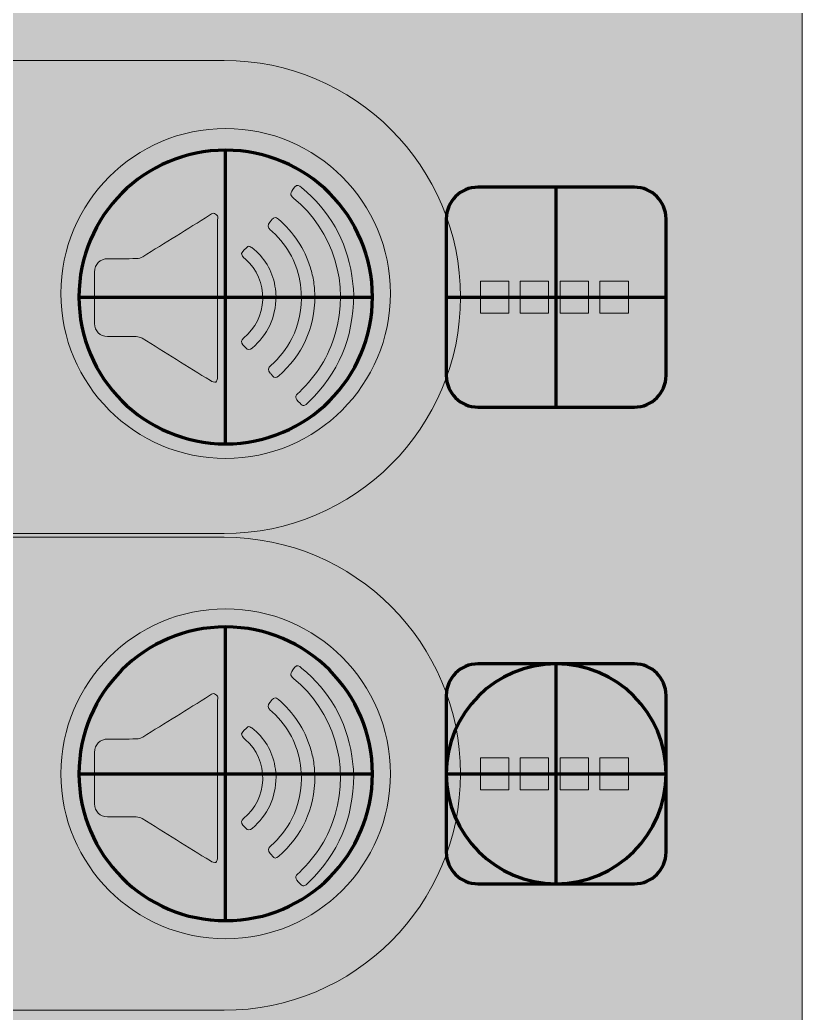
# Model space of a CAD drawing. Header units: inches. Extents: x -1481 to -429, y -1676 to -696.
# Drawn here: x -747.2 to -693.8, y -1175.6 to -1107.8 of the extents above; entities that cross this region are included whole.
import ezdxf

# ---------------------------------------------------------------- set-up
doc = ezdxf.new("R2010")
doc.units = ezdxf.units.IN
doc.header["$MEASUREMENT"] = 0
doc.layers.add('Layer 1', color=7, linetype='Continuous')

# ---------------------------------------------------------------- blocks, each defined once
blk = doc.blocks.new('block 75')
at = {"layer": 'Layer 1', "true_color": 0x009344}
h = blk.add_hatch(color=114, dxfattribs=at)
h.dxf.hatch_style = 2
h.paths.add_polyline_path([(-693.785, -1296.171), (-933.785, -1296.171), (-933.785, -1006.171), (-693.785, -1006.171)])
at = {"layer": 'Layer 1', "lineweight": 0}
blk.add_lwpolyline([(-693.785, -1296.171), (-933.785, -1296.171), (-933.785, -1006.171), (-693.785, -1006.171), (-693.785, -1296.171)], dxfattribs=at)
blk = doc.blocks.new('block 80')
at = {"layer": 'Layer 1', "color": 109, "lineweight": 120, "true_color": 0x166634}
for points in [[(-733.136, -1136.723), (-733.136, -1116.688)], [(-743.153, -1126.705), (-723.118, -1126.705)]]:
    blk.add_lwpolyline(points, dxfattribs=at)
blk.add_open_spline([(-733.136, -1116.688), (-727.603, -1116.688), (-723.118, -1121.173), (-723.118, -1126.705), (-723.118, -1132.238), (-727.603, -1136.723), (-733.136, -1136.723), (-738.668, -1136.723), (-743.153, -1132.238), (-743.153, -1126.705), (-743.153, -1121.173), (-738.668, -1116.688), (-733.136, -1116.688)], degree=3, knots=[0, 0, 0, 0, 1, 1, 1, 2, 2, 2, 3, 3, 3, 4, 4, 4, 4], dxfattribs=at)
blk = doc.blocks.new('block 81')
at = {"layer": 'Layer 1', "color": 109, "lineweight": 120, "true_color": 0x166634}
for points in [[(-733.136, -1169.246), (-733.136, -1149.21)], [(-743.153, -1159.228), (-723.118, -1159.228)]]:
    blk.add_lwpolyline(points, dxfattribs=at)
blk.add_open_spline([(-733.136, -1149.21), (-727.603, -1149.21), (-723.118, -1153.695), (-723.118, -1159.228), (-723.118, -1164.761), (-727.603, -1169.246), (-733.136, -1169.246), (-738.668, -1169.246), (-743.153, -1164.761), (-743.153, -1159.228), (-743.153, -1153.695), (-738.668, -1149.21), (-733.136, -1149.21)], degree=3, knots=[0, 0, 0, 0, 1, 1, 1, 2, 2, 2, 3, 3, 3, 4, 4, 4, 4], dxfattribs=at)
blk = doc.blocks.new('block 79')
at = {"layer": 'Layer 1'}
for name in ['block 80', 'block 81']:
    blk.add_blockref(name, (0, 0), dxfattribs=at)
blk = doc.blocks.new('block 87')
at = {"layer": 'Layer 1', "color": 109, "lineweight": 90, "true_color": 0x166634}
for points in [[(-710.575, -1134.205), (-710.575, -1119.205)], [(-718.075, -1126.705), (-703.075, -1126.705)]]:
    blk.add_lwpolyline(points, dxfattribs=at)
blk = doc.blocks.new('block 88')
at = {"layer": 'Layer 1', "color": 109, "lineweight": 90, "true_color": 0x166634}
for points in [[(-710.575, -1166.728), (-710.575, -1151.728)], [(-718.075, -1159.228), (-703.075, -1159.228)]]:
    blk.add_lwpolyline(points, dxfattribs=at)
blk.add_open_spline([(-710.575, -1151.728), (-706.433, -1151.728), (-703.075, -1155.086), (-703.075, -1159.228), (-703.075, -1163.37), (-706.433, -1166.728), (-710.575, -1166.728), (-714.717, -1166.728), (-718.075, -1163.37), (-718.075, -1159.228), (-718.075, -1155.086), (-714.717, -1151.728), (-710.575, -1151.728)], degree=3, knots=[0, 0, 0, 0, 1, 1, 1, 2, 2, 2, 3, 3, 3, 4, 4, 4, 4], dxfattribs=at)
blk = doc.blocks.new('block 86')
at = {"layer": 'Layer 1'}
for name in ['block 87', 'block 88']:
    blk.add_blockref(name, (0, 0), dxfattribs=at)
blk = doc.blocks.new('block 101')
at = {"layer": 'Layer 1', "lineweight": 0}
for points, knots in [([(-724.383, -1126.573), (-724.438, -1129.546), (-725.446, -1131.912), (-727.448, -1133.85), (-727.768, -1134.16), (-727.855, -1134.171), (-728.058, -1133.958), (-728.44, -1133.557), (-728.451, -1133.513), (-728.103, -1133.186), (-726.932, -1132.085), (-726.115, -1130.77), (-725.654, -1129.227), (-724.652, -1125.881), (-725.787, -1122.164), (-728.497, -1119.956), (-728.769, -1119.734), (-728.759, -1119.639), (-728.434, -1119.22), (-728.256, -1118.99), (-728.105, -1119.114), (-727.949, -1119.245), (-726.066, -1120.826), (-724.892, -1122.814), (-724.517, -1125.253), (-724.441, -1125.751), (-724.414, -1126.257), (-724.383, -1126.573)], [0, 0, 0, 0, 1, 1, 1, 2, 2, 2, 3, 3, 3, 4, 4, 4, 5, 5, 5, 6, 6, 6, 7, 7, 7, 8, 8, 8, 9, 9, 9, 9]), ([(-733.686, -1126.766), (-733.686, -1128.56), (-733.684, -1130.355), (-733.691, -1132.149), (-733.691, -1132.273), (-733.727, -1132.463), (-733.807, -1132.504), (-733.892, -1132.547), (-734.065, -1132.475), (-734.172, -1132.409), (-735.728, -1131.449), (-737.278, -1130.479), (-738.834, -1129.52), (-738.951, -1129.448), (-739.104, -1129.405), (-739.242, -1129.402), (-739.895, -1129.39), (-740.548, -1129.399), (-741.202, -1129.396), (-741.718, -1129.395), (-742.083, -1129.033), (-742.085, -1128.511), (-742.09, -1127.342), (-742.089, -1126.174), (-742.086, -1125.005), (-742.084, -1124.462), (-741.714, -1124.096), (-741.163, -1124.092), (-740.519, -1124.087), (-739.875, -1124.098), (-739.231, -1124.085), (-739.085, -1124.082), (-738.922, -1124.035), (-738.798, -1123.958), (-737.272, -1123.019), (-735.753, -1122.07), (-734.231, -1121.125), (-734.146, -1121.072), (-734.049, -1120.987), (-733.966, -1120.996), (-733.869, -1121.006), (-733.76, -1121.086), (-733.696, -1121.167), (-733.655, -1121.219), (-733.686, -1121.327), (-733.686, -1121.41), (-733.686, -1123.195), (-733.686, -1124.98), (-733.686, -1126.766)], [0, 0, 0, 0, 1, 1, 1, 2, 2, 2, 3, 3, 3, 4, 4, 4, 5, 5, 5, 6, 6, 6, 7, 7, 7, 8, 8, 8, 9, 9, 9, 10, 10, 10, 11, 11, 11, 12, 12, 12, 13, 13, 13, 14, 14, 14, 15, 15, 15, 16, 16, 16, 16]), ([(-727.041, -1126.644), (-727.068, -1128.901), (-727.918, -1130.672), (-729.521, -1132.099), (-729.689, -1132.249), (-729.825, -1132.247), (-729.959, -1132.067), (-730.003, -1132.008), (-730.045, -1131.947), (-730.093, -1131.892), (-730.257, -1131.704), (-730.247, -1131.543), (-730.053, -1131.374), (-729.457, -1130.855), (-728.976, -1130.243), (-728.62, -1129.536), (-728.122, -1128.547), (-727.913, -1127.503), (-727.975, -1126.395), (-728.055, -1124.952), (-728.584, -1123.705), (-729.55, -1122.639), (-729.71, -1122.462), (-729.884, -1122.296), (-730.067, -1122.143), (-730.272, -1121.969), (-730.287, -1121.8), (-730.11, -1121.603), (-730.06, -1121.549), (-730.024, -1121.484), (-729.978, -1121.426), (-729.843, -1121.257), (-729.702, -1121.243), (-729.533, -1121.391), (-728.502, -1122.298), (-727.754, -1123.391), (-727.351, -1124.709), (-727.255, -1125.024), (-727.174, -1125.347), (-727.125, -1125.672), (-727.071, -1126.025), (-727.062, -1126.385), (-727.041, -1126.644)], [0, 0, 0, 0, 1, 1, 1, 2, 2, 2, 3, 3, 3, 4, 4, 4, 5, 5, 5, 6, 6, 6, 7, 7, 7, 8, 8, 8, 9, 9, 9, 10, 10, 10, 11, 11, 11, 12, 12, 12, 13, 13, 13, 14, 14, 14, 14]), ([(-729.697, -1126.659), (-729.722, -1128.145), (-730.29, -1129.273), (-731.317, -1130.187), (-731.489, -1130.34), (-731.643, -1130.328), (-731.79, -1130.154), (-731.844, -1130.091), (-731.896, -1130.027), (-731.954, -1129.967), (-732.12, -1129.796), (-732.093, -1129.653), (-731.914, -1129.505), (-731.087, -1128.823), (-730.637, -1127.933), (-730.608, -1126.872), (-730.578, -1125.781), (-730.972, -1124.843), (-731.814, -1124.112), (-731.926, -1124.015), (-732.082, -1123.81), (-732.047, -1123.736), (-731.959, -1123.548), (-731.784, -1123.394), (-731.618, -1123.257), (-731.577, -1123.223), (-731.422, -1123.279), (-731.35, -1123.334), (-730.482, -1124.002), (-729.963, -1124.887), (-729.771, -1125.961), (-729.724, -1126.222), (-729.714, -1126.49), (-729.697, -1126.659)], [0, 0, 0, 0, 1, 1, 1, 2, 2, 2, 3, 3, 3, 4, 4, 4, 5, 5, 5, 6, 6, 6, 7, 7, 7, 8, 8, 8, 9, 9, 9, 10, 10, 10, 11, 11, 11, 11])]:
    blk.add_open_spline(points, degree=3, knots=knots, dxfattribs=at)
blk = doc.blocks.new('block 100')
at = {"layer": 'Layer 1'}
blk.add_blockref('block 101', (0, 0), dxfattribs=at)
blk = doc.blocks.new('block 99')
at = {"layer": 'Layer 1', "true_color": 0xffdd00}
h = blk.add_hatch(color=40, dxfattribs=at)
h.dxf.hatch_style = 2
edge = h.paths.add_edge_path()
edge.add_spline(control_points=[(-721.886, -1126.462), (-721.886, -1132.675), (-726.922, -1137.712), (-733.136, -1137.712), (-739.349, -1137.712), (-744.386, -1132.675), (-744.386, -1126.462), (-744.386, -1120.248), (-739.349, -1115.212), (-733.136, -1115.212), (-726.922, -1115.212), (-721.886, -1120.248), (-721.886, -1126.462)], knot_values=[0, 0, 0, 0, 1, 1, 1, 2, 2, 2, 3, 3, 3, 4, 4, 4, 4], degree=3, periodic=1)
at = {"layer": 'Layer 1', "lineweight": 0}
blk.add_open_spline([(-721.886, -1126.462), (-721.886, -1132.675), (-726.922, -1137.712), (-733.136, -1137.712), (-739.349, -1137.712), (-744.386, -1132.675), (-744.386, -1126.462), (-744.386, -1120.248), (-739.349, -1115.212), (-733.136, -1115.212), (-726.922, -1115.212), (-721.886, -1120.248), (-721.886, -1126.462)], degree=3, knots=[0, 0, 0, 0, 1, 1, 1, 2, 2, 2, 3, 3, 3, 4, 4, 4, 4], dxfattribs=at)
at = {"layer": 'Layer 1'}
blk.add_blockref('block 100', (0, 0), dxfattribs=at)
blk = doc.blocks.new('block 104')
at = {"layer": 'Layer 1', "lineweight": 0}
for points, knots in [([(-724.383, -1159.339), (-724.438, -1162.312), (-725.446, -1164.678), (-727.448, -1166.616), (-727.768, -1166.927), (-727.855, -1166.937), (-728.058, -1166.724), (-728.44, -1166.323), (-728.451, -1166.279), (-728.103, -1165.952), (-726.932, -1164.851), (-726.115, -1163.537), (-725.654, -1161.994), (-724.652, -1158.647), (-725.787, -1154.93), (-728.497, -1152.722), (-728.769, -1152.5), (-728.759, -1152.405), (-728.434, -1151.986), (-728.256, -1151.756), (-728.105, -1151.881), (-727.949, -1152.012), (-726.066, -1153.593), (-724.892, -1155.58), (-724.517, -1158.02), (-724.441, -1158.517), (-724.414, -1159.023), (-724.383, -1159.339)], [0, 0, 0, 0, 1, 1, 1, 2, 2, 2, 3, 3, 3, 4, 4, 4, 5, 5, 5, 6, 6, 6, 7, 7, 7, 8, 8, 8, 9, 9, 9, 9]), ([(-733.686, -1159.532), (-733.686, -1161.327), (-733.684, -1163.121), (-733.691, -1164.915), (-733.691, -1165.04), (-733.727, -1165.229), (-733.807, -1165.27), (-733.892, -1165.313), (-734.065, -1165.241), (-734.172, -1165.175), (-735.728, -1164.215), (-737.278, -1163.246), (-738.834, -1162.286), (-738.951, -1162.215), (-739.104, -1162.171), (-739.242, -1162.169), (-739.895, -1162.157), (-740.548, -1162.165), (-741.202, -1162.163), (-741.718, -1162.161), (-742.083, -1161.799), (-742.085, -1161.277), (-742.09, -1160.109), (-742.089, -1158.94), (-742.086, -1157.771), (-742.084, -1157.228), (-741.714, -1156.863), (-741.163, -1156.858), (-740.519, -1156.853), (-739.875, -1156.865), (-739.231, -1156.851), (-739.085, -1156.848), (-738.922, -1156.801), (-738.798, -1156.725), (-737.272, -1155.785), (-735.753, -1154.836), (-734.231, -1153.891), (-734.146, -1153.838), (-734.049, -1153.753), (-733.966, -1153.762), (-733.869, -1153.772), (-733.76, -1153.853), (-733.696, -1153.934), (-733.655, -1153.985), (-733.686, -1154.094), (-733.686, -1154.176), (-733.686, -1155.962), (-733.686, -1157.747), (-733.686, -1159.532)], [0, 0, 0, 0, 1, 1, 1, 2, 2, 2, 3, 3, 3, 4, 4, 4, 5, 5, 5, 6, 6, 6, 7, 7, 7, 8, 8, 8, 9, 9, 9, 10, 10, 10, 11, 11, 11, 12, 12, 12, 13, 13, 13, 14, 14, 14, 15, 15, 15, 16, 16, 16, 16]), ([(-727.041, -1159.411), (-727.068, -1161.667), (-727.918, -1163.439), (-729.521, -1164.865), (-729.689, -1165.015), (-729.825, -1165.014), (-729.959, -1164.833), (-730.003, -1164.774), (-730.045, -1164.714), (-730.093, -1164.658), (-730.257, -1164.47), (-730.247, -1164.309), (-730.053, -1164.14), (-729.457, -1163.621), (-728.976, -1163.01), (-728.62, -1162.302), (-728.122, -1161.313), (-727.913, -1160.269), (-727.975, -1159.161), (-728.055, -1157.719), (-728.584, -1156.472), (-729.55, -1155.406), (-729.71, -1155.229), (-729.884, -1155.063), (-730.067, -1154.909), (-730.272, -1154.736), (-730.287, -1154.566), (-730.11, -1154.37), (-730.06, -1154.316), (-730.024, -1154.25), (-729.978, -1154.193), (-729.843, -1154.024), (-729.702, -1154.009), (-729.533, -1154.157), (-728.502, -1155.064), (-727.754, -1156.158), (-727.351, -1157.476), (-727.255, -1157.791), (-727.174, -1158.113), (-727.125, -1158.438), (-727.071, -1158.791), (-727.062, -1159.151), (-727.041, -1159.411)], [0, 0, 0, 0, 1, 1, 1, 2, 2, 2, 3, 3, 3, 4, 4, 4, 5, 5, 5, 6, 6, 6, 7, 7, 7, 8, 8, 8, 9, 9, 9, 10, 10, 10, 11, 11, 11, 12, 12, 12, 13, 13, 13, 14, 14, 14, 14]), ([(-729.697, -1159.425), (-729.722, -1160.911), (-730.29, -1162.039), (-731.317, -1162.953), (-731.489, -1163.107), (-731.643, -1163.094), (-731.79, -1162.92), (-731.844, -1162.857), (-731.896, -1162.793), (-731.954, -1162.734), (-732.12, -1162.563), (-732.093, -1162.419), (-731.914, -1162.272), (-731.087, -1161.589), (-730.637, -1160.699), (-730.608, -1159.638), (-730.578, -1158.547), (-730.972, -1157.609), (-731.814, -1156.879), (-731.926, -1156.782), (-732.082, -1156.577), (-732.047, -1156.502), (-731.959, -1156.315), (-731.784, -1156.161), (-731.618, -1156.023), (-731.577, -1155.989), (-731.422, -1156.045), (-731.35, -1156.1), (-730.482, -1156.769), (-729.963, -1157.653), (-729.771, -1158.728), (-729.724, -1158.989), (-729.714, -1159.256), (-729.697, -1159.425)], [0, 0, 0, 0, 1, 1, 1, 2, 2, 2, 3, 3, 3, 4, 4, 4, 5, 5, 5, 6, 6, 6, 7, 7, 7, 8, 8, 8, 9, 9, 9, 10, 10, 10, 11, 11, 11, 11])]:
    blk.add_open_spline(points, degree=3, knots=knots, dxfattribs=at)
blk = doc.blocks.new('block 103')
at = {"layer": 'Layer 1'}
blk.add_blockref('block 104', (0, 0), dxfattribs=at)
blk = doc.blocks.new('block 102')
at = {"layer": 'Layer 1', "true_color": 0xffdd00}
h = blk.add_hatch(color=40, dxfattribs=at)
h.dxf.hatch_style = 2
edge = h.paths.add_edge_path()
edge.add_spline(control_points=[(-721.886, -1159.228), (-721.886, -1165.441), (-726.922, -1170.478), (-733.136, -1170.478), (-739.349, -1170.478), (-744.386, -1165.441), (-744.386, -1159.228), (-744.386, -1153.015), (-739.349, -1147.978), (-733.136, -1147.978), (-726.922, -1147.978), (-721.886, -1153.015), (-721.886, -1159.228)], knot_values=[0, 0, 0, 0, 1, 1, 1, 2, 2, 2, 3, 3, 3, 4, 4, 4, 4], degree=3, periodic=1)
at = {"layer": 'Layer 1', "lineweight": 0}
blk.add_open_spline([(-721.886, -1159.228), (-721.886, -1165.441), (-726.922, -1170.478), (-733.136, -1170.478), (-739.349, -1170.478), (-744.386, -1165.441), (-744.386, -1159.228), (-744.386, -1153.015), (-739.349, -1147.978), (-733.136, -1147.978), (-726.922, -1147.978), (-721.886, -1153.015), (-721.886, -1159.228)], degree=3, knots=[0, 0, 0, 0, 1, 1, 1, 2, 2, 2, 3, 3, 3, 4, 4, 4, 4], dxfattribs=at)
at = {"layer": 'Layer 1'}
blk.add_blockref('block 103', (0, 0), dxfattribs=at)
blk = doc.blocks.new('block 116')
at = {"layer": 'Layer 1', "true_color": 0xffdd00}
h = blk.add_hatch(color=40, dxfattribs=at)
h.dxf.hatch_style = 2
h.paths.add_polyline_path([(-715.745, -1160.314), (-713.807, -1160.314), (-713.807, -1158.149), (-715.745, -1158.149)])
h = blk.add_hatch(color=40, dxfattribs=at)
h.dxf.hatch_style = 2
h.paths.add_polyline_path([(-713.026, -1160.314), (-711.088, -1160.314), (-711.088, -1158.149), (-713.026, -1158.149)])
h = blk.add_hatch(color=40, dxfattribs=at)
h.dxf.hatch_style = 2
h.paths.add_polyline_path([(-710.307, -1160.314), (-708.368, -1160.314), (-708.368, -1158.149), (-710.307, -1158.149)])
h = blk.add_hatch(color=40, dxfattribs=at)
h.dxf.hatch_style = 2
h.paths.add_polyline_path([(-707.587, -1160.314), (-705.649, -1160.314), (-705.649, -1158.149), (-707.587, -1158.149)])
at = {"layer": 'Layer 1', "lineweight": 0}
for points in [[(-715.745, -1160.314), (-713.807, -1160.314), (-713.807, -1158.149), (-715.745, -1158.149), (-715.745, -1160.314)], [(-713.026, -1160.314), (-711.088, -1160.314), (-711.088, -1158.149), (-713.026, -1158.149), (-713.026, -1160.314)], [(-710.307, -1160.314), (-708.368, -1160.314), (-708.368, -1158.149), (-710.307, -1158.149), (-710.307, -1160.314)], [(-707.587, -1160.314), (-705.649, -1160.314), (-705.649, -1158.149), (-707.587, -1158.149), (-707.587, -1160.314)]]:
    blk.add_lwpolyline(points, dxfattribs=at)
blk = doc.blocks.new('block 115')
at = {"layer": 'Layer 1'}
blk.add_blockref('block 116', (0, 0), dxfattribs=at)
blk = doc.blocks.new('block 114')
at = {"layer": 'Layer 1', "true_color": 0x006738}
h = blk.add_hatch(color=116, dxfattribs=at)
h.dxf.hatch_style = 2
edge = h.paths.add_edge_path()
edge.add_spline(control_points=[(-705.236, -1166.731), (-705.236, -1166.731), (-715.914, -1166.731), (-715.914, -1166.731), (-717.107, -1166.731), (-718.075, -1165.764), (-718.075, -1164.571), (-718.075, -1164.571), (-718.075, -1153.892), (-718.075, -1153.892), (-718.075, -1152.699), (-717.107, -1151.731), (-715.914, -1151.731), (-715.914, -1151.731), (-705.236, -1151.731), (-705.236, -1151.731), (-704.042, -1151.731), (-703.075, -1152.699), (-703.075, -1153.892), (-703.075, -1153.892), (-703.075, -1164.571), (-703.075, -1164.571), (-703.075, -1165.764), (-704.042, -1166.731), (-705.236, -1166.731)], knot_values=[0, 0, 0, 0, 1, 1, 1, 2, 2, 2, 3, 3, 3, 4, 4, 4, 5, 5, 5, 6, 6, 6, 7, 7, 7, 8, 8, 8, 8], degree=3, periodic=1)
at = {"layer": 'Layer 1', "color": 95, "lineweight": 211, "true_color": 0x38b449}
blk.add_open_spline([(-705.236, -1166.731), (-705.236, -1166.731), (-715.914, -1166.731), (-715.914, -1166.731), (-717.107, -1166.731), (-718.075, -1165.764), (-718.075, -1164.571), (-718.075, -1164.571), (-718.075, -1153.892), (-718.075, -1153.892), (-718.075, -1152.699), (-717.107, -1151.731), (-715.914, -1151.731), (-715.914, -1151.731), (-705.236, -1151.731), (-705.236, -1151.731), (-704.042, -1151.731), (-703.075, -1152.699), (-703.075, -1153.892), (-703.075, -1153.892), (-703.075, -1164.571), (-703.075, -1164.571), (-703.075, -1165.764), (-704.042, -1166.731), (-705.236, -1166.731)], degree=3, knots=[0, 0, 0, 0, 1, 1, 1, 2, 2, 2, 3, 3, 3, 4, 4, 4, 5, 5, 5, 6, 6, 6, 7, 7, 7, 8, 8, 8, 8], dxfattribs=at)
at = {"layer": 'Layer 1'}
blk.add_blockref('block 115', (0, 0), dxfattribs=at)
blk = doc.blocks.new('block 119')
at = {"layer": 'Layer 1', "true_color": 0xffdd00}
h = blk.add_hatch(color=40, dxfattribs=at)
h.dxf.hatch_style = 2
h.paths.add_polyline_path([(-715.745, -1127.798), (-713.807, -1127.798), (-713.807, -1125.633), (-715.745, -1125.633)])
h = blk.add_hatch(color=40, dxfattribs=at)
h.dxf.hatch_style = 2
h.paths.add_polyline_path([(-713.026, -1127.798), (-711.088, -1127.798), (-711.088, -1125.633), (-713.026, -1125.633)])
h = blk.add_hatch(color=40, dxfattribs=at)
h.dxf.hatch_style = 2
h.paths.add_polyline_path([(-710.307, -1127.798), (-708.368, -1127.798), (-708.368, -1125.633), (-710.307, -1125.633)])
h = blk.add_hatch(color=40, dxfattribs=at)
h.dxf.hatch_style = 2
h.paths.add_polyline_path([(-707.587, -1127.798), (-705.649, -1127.798), (-705.649, -1125.633), (-707.587, -1125.633)])
at = {"layer": 'Layer 1', "lineweight": 0}
for points in [[(-715.745, -1127.798), (-713.807, -1127.798), (-713.807, -1125.633), (-715.745, -1125.633), (-715.745, -1127.798)], [(-713.026, -1127.798), (-711.088, -1127.798), (-711.088, -1125.633), (-713.026, -1125.633), (-713.026, -1127.798)], [(-710.307, -1127.798), (-708.368, -1127.798), (-708.368, -1125.633), (-710.307, -1125.633), (-710.307, -1127.798)], [(-707.587, -1127.798), (-705.649, -1127.798), (-705.649, -1125.633), (-707.587, -1125.633), (-707.587, -1127.798)]]:
    blk.add_lwpolyline(points, dxfattribs=at)
blk = doc.blocks.new('block 118')
at = {"layer": 'Layer 1'}
blk.add_blockref('block 119', (0, 0), dxfattribs=at)
blk = doc.blocks.new('block 117')
at = {"layer": 'Layer 1', "true_color": 0x006738}
h = blk.add_hatch(color=116, dxfattribs=at)
h.dxf.hatch_style = 2
edge = h.paths.add_edge_path()
edge.add_spline(control_points=[(-705.236, -1134.216), (-705.236, -1134.216), (-715.914, -1134.216), (-715.914, -1134.216), (-717.107, -1134.216), (-718.075, -1133.248), (-718.075, -1132.055), (-718.075, -1132.055), (-718.075, -1121.377), (-718.075, -1121.377), (-718.075, -1120.183), (-717.107, -1119.216), (-715.914, -1119.216), (-715.914, -1119.216), (-705.236, -1119.216), (-705.236, -1119.216), (-704.042, -1119.216), (-703.075, -1120.183), (-703.075, -1121.377), (-703.075, -1121.377), (-703.075, -1132.055), (-703.075, -1132.055), (-703.075, -1133.248), (-704.042, -1134.216), (-705.236, -1134.216)], knot_values=[0, 0, 0, 0, 1, 1, 1, 2, 2, 2, 3, 3, 3, 4, 4, 4, 5, 5, 5, 6, 6, 6, 7, 7, 7, 8, 8, 8, 8], degree=3, periodic=1)
at = {"layer": 'Layer 1', "color": 73, "lineweight": 211, "true_color": 0x8cc63e}
blk.add_open_spline([(-705.236, -1134.216), (-705.236, -1134.216), (-715.914, -1134.216), (-715.914, -1134.216), (-717.107, -1134.216), (-718.075, -1133.248), (-718.075, -1132.055), (-718.075, -1132.055), (-718.075, -1121.377), (-718.075, -1121.377), (-718.075, -1120.183), (-717.107, -1119.216), (-715.914, -1119.216), (-715.914, -1119.216), (-705.236, -1119.216), (-705.236, -1119.216), (-704.042, -1119.216), (-703.075, -1120.183), (-703.075, -1121.377), (-703.075, -1121.377), (-703.075, -1132.055), (-703.075, -1132.055), (-703.075, -1133.248), (-704.042, -1134.216), (-705.236, -1134.216)], degree=3, knots=[0, 0, 0, 0, 1, 1, 1, 2, 2, 2, 3, 3, 3, 4, 4, 4, 5, 5, 5, 6, 6, 6, 7, 7, 7, 8, 8, 8, 8], dxfattribs=at)
at = {"layer": 'Layer 1'}
blk.add_blockref('block 118', (0, 0), dxfattribs=at)

msp = doc.modelspace()

# ---------------------------------------------------------------- hatches: boundary and pattern name
at = {"layer": 'Layer 1', "true_color": 0x8cc63e}
h = msp.add_hatch(color=73, dxfattribs=at)
h.dxf.hatch_style = 2
edge = h.paths.add_edge_path()
edge.add_spline(control_points=[(-748.857, -1142.837), (-748.857, -1142.837), (-733.24, -1142.837), (-733.24, -1142.837), (-724.331, -1142.837), (-717.108, -1135.615), (-717.108, -1126.705), (-717.108, -1126.705), (-717.108, -1126.705), (-717.108, -1126.705), (-717.108, -1117.796), (-724.331, -1110.574), (-733.24, -1110.574), (-733.24, -1110.574), (-748.857, -1110.574), (-748.857, -1110.574), (-748.857, -1110.574), (-748.857, -1142.837), (-748.857, -1142.837)], knot_values=[0, 0, 0, 0, 1, 1, 1, 2, 2, 2, 3, 3, 3, 4, 4, 4, 5, 5, 5, 6, 6, 6, 6], degree=3, periodic=1)
at = {"layer": 'Layer 1', "true_color": 0x38b449}
h = msp.add_hatch(color=95, dxfattribs=at)
h.dxf.hatch_style = 2
edge = h.paths.add_edge_path()
edge.add_spline(control_points=[(-748.857, -1175.359), (-748.857, -1175.359), (-733.24, -1175.359), (-733.24, -1175.359), (-724.331, -1175.359), (-717.108, -1168.137), (-717.108, -1159.228), (-717.108, -1159.228), (-717.108, -1159.228), (-717.108, -1159.228), (-717.108, -1150.319), (-724.331, -1143.096), (-733.24, -1143.096), (-733.24, -1143.096), (-748.857, -1143.096), (-748.857, -1143.096), (-748.857, -1143.096), (-748.857, -1175.359), (-748.857, -1175.359)], knot_values=[0, 0, 0, 0, 1, 1, 1, 2, 2, 2, 3, 3, 3, 4, 4, 4, 5, 5, 5, 6, 6, 6, 6], degree=3, periodic=1)

# ---------------------------------------------------------------- linework, layer by layer
at = {"layer": 'Layer 1', "lineweight": 0}
for points in [[(-748.857, -1142.837), (-748.857, -1142.837), (-733.24, -1142.837), (-733.24, -1142.837), (-724.331, -1142.837), (-717.108, -1135.615), (-717.108, -1126.705), (-717.108, -1126.705), (-717.108, -1126.705), (-717.108, -1126.705), (-717.108, -1117.796), (-724.331, -1110.574), (-733.24, -1110.574), (-733.24, -1110.574), (-748.857, -1110.574), (-748.857, -1110.574), (-748.857, -1110.574), (-748.857, -1142.837), (-748.857, -1142.837)], [(-748.857, -1175.359), (-748.857, -1175.359), (-733.24, -1175.359), (-733.24, -1175.359), (-724.331, -1175.359), (-717.108, -1168.137), (-717.108, -1159.228), (-717.108, -1159.228), (-717.108, -1159.228), (-717.108, -1159.228), (-717.108, -1150.319), (-724.331, -1143.096), (-733.24, -1143.096), (-733.24, -1143.096), (-748.857, -1143.096), (-748.857, -1143.096), (-748.857, -1143.096), (-748.857, -1175.359), (-748.857, -1175.359)]]:
    msp.add_open_spline(points, degree=3, knots=[0, 0, 0, 0, 1, 1, 1, 2, 2, 2, 3, 3, 3, 4, 4, 4, 5, 5, 5, 6, 6, 6, 6], dxfattribs=at)

# ---------------------------------------------------------------- block references
at = {"layer": 'Layer 1'}
for name in ['block 75', 'block 79', 'block 99', 'block 86', 'block 117', 'block 102', 'block 114']:
    msp.add_blockref(name, (0, 0), dxfattribs=at)

doc.saveas('drawing.dxf')
